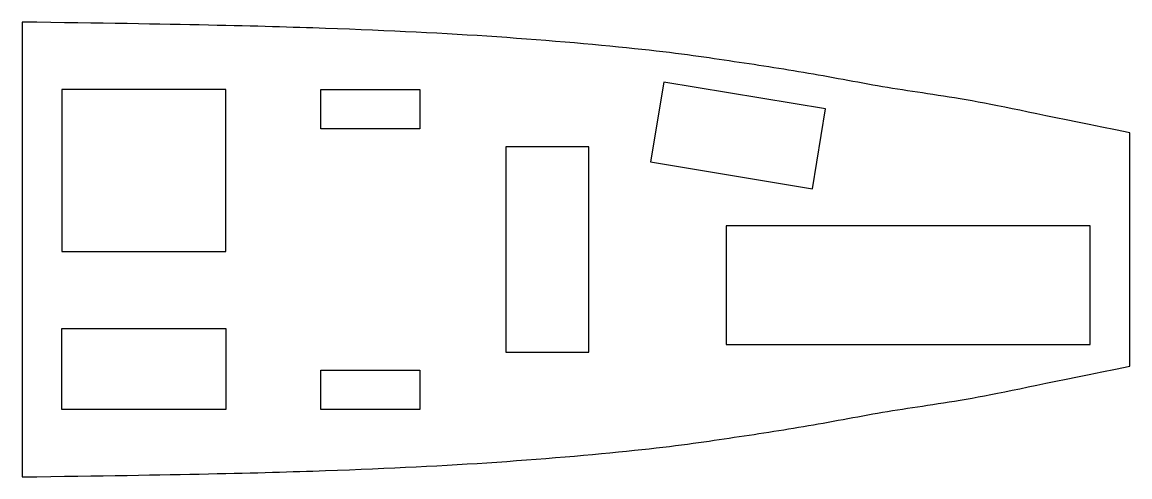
# Model space of a CAD drawing. Extents: x 10 to 290, y 11 to 126.
import ezdxf

# ---------------------------------------------------------------- set-up
doc = ezdxf.new("R2010")
doc.units = 0
doc.layers.add('Calque_1', color=7, linetype='CONTINUOUS')

msp = doc.modelspace()

# ---------------------------------------------------------------- linework, layer by layer
at = {"layer": 'Calque_1', "color": 7}
for p, q in [((9.678573, 126.29167), (9.678573, 11.29167)), ((61.178573, 109.29167), (19.678573, 109.29167)), ((19.678573, 109.29167), (19.678573, 68.29167)), ((61.178573, 68.29167), (61.178573, 109.29167)), ((85.218898, 109.29167), (110.2189, 109.29167)), ((85.218898, 99.29167), (85.218898, 109.29167)), ((110.2189, 109.29167), (110.2189, 99.29167)), ((171.8443, 111.14639), (168.49023, 90.98067)), ((212.78191, 104.33743), (171.8443, 111.14639)), ((209.42784, 84.17171), (212.78191, 104.33743)), ((110.2189, 99.29167), (85.218898, 99.29167)), ((289.67857, 39.29167), (289.67857, 98.29167)), ((152.94879, 94.79167), (131.94879, 94.79167)), ((131.94879, 94.79167), (131.94879, 42.79167)), ((152.94879, 42.79167), (152.94879, 94.79167)), ((168.49023, 90.98067), (209.42784, 84.17171)), ((187.67857, 74.74014), (187.67857, 44.74015)), ((279.67857, 74.74014), (187.67857, 74.74014)), ((279.67857, 44.74015), (279.67857, 74.74014)), ((19.678573, 68.29167), (61.178573, 68.29167)), ((19.678573, 48.79167), (61.178573, 48.79167)), ((19.678573, 28.34892), (19.678573, 48.79167)), ((61.178573, 48.79167), (61.178573, 28.34892)), ((131.94879, 42.79167), (152.94879, 42.79167)), ((187.67857, 44.74015), (279.67857, 44.74015)), ((85.218898, 38.29167), (110.2189, 38.29167)), ((85.218898, 28.29167), (85.218898, 38.29167)), ((110.2189, 38.29167), (110.2189, 28.29167)), ((61.178573, 28.34892), (19.678573, 28.34892)), ((110.2189, 28.29167), (85.218898, 28.29167))]:
    msp.add_line(p, q, dxfattribs=at)
for points in [[(86.34524, 124.70834), (69.678573, 125.29167), (49.678573, 125.79167), (9.678573, 126.29167)], [(129.67857, 122.54167), (116.34524, 123.45834), (103.01191, 124.125), (86.34524, 124.70834)], [(166.34524, 119.375), (156.34524, 120.45834), (143.0119, 121.625), (129.67857, 122.54167)], [(189.67857, 116.29167), (183.0119, 117.29167), (176.34524, 118.29167), (166.34524, 119.375)], [(209.67857, 113.125), (203.0119, 114.29167), (196.34524, 115.29167), (189.67857, 116.29167)], [(229.67857, 109.54167), (223.0119, 110.625), (216.34524, 111.95834), (209.67857, 113.125)], [(251.34524, 106.08334), (243.0119, 107.625), (236.34524, 108.45834), (229.67857, 109.54167)], [(289.67857, 98.29167), (269.67857, 102.29167), (259.67857, 104.54167), (251.34524, 106.08334)], [(251.34524, 31.5), (259.67857, 33.04167), (269.67857, 35.29167), (289.67857, 39.29167)], [(229.67857, 28.04167), (236.34524, 29.125), (243.0119, 29.95834), (251.34524, 31.5)], [(209.67857, 24.45834), (216.34524, 25.625), (223.0119, 26.95834), (229.67857, 28.04167)], [(189.67857, 21.29167), (196.34524, 22.29167), (203.0119, 23.29167), (209.67857, 24.45834)], [(166.34524, 18.20834), (176.34524, 19.29167), (183.0119, 20.29167), (189.67857, 21.29167)], [(129.67857, 15.04167), (143.0119, 15.95834), (156.34524, 17.125), (166.34524, 18.20834)], [(86.34524, 12.875), (103.01191, 13.45834), (116.34524, 14.125), (129.67857, 15.04167)], [(9.678573, 11.29167), (49.678573, 11.79167), (69.678573, 12.29167), (86.34524, 12.875)]]:
    msp.add_open_spline(points, degree=3, dxfattribs=at)

doc.saveas('drawing.dxf')
